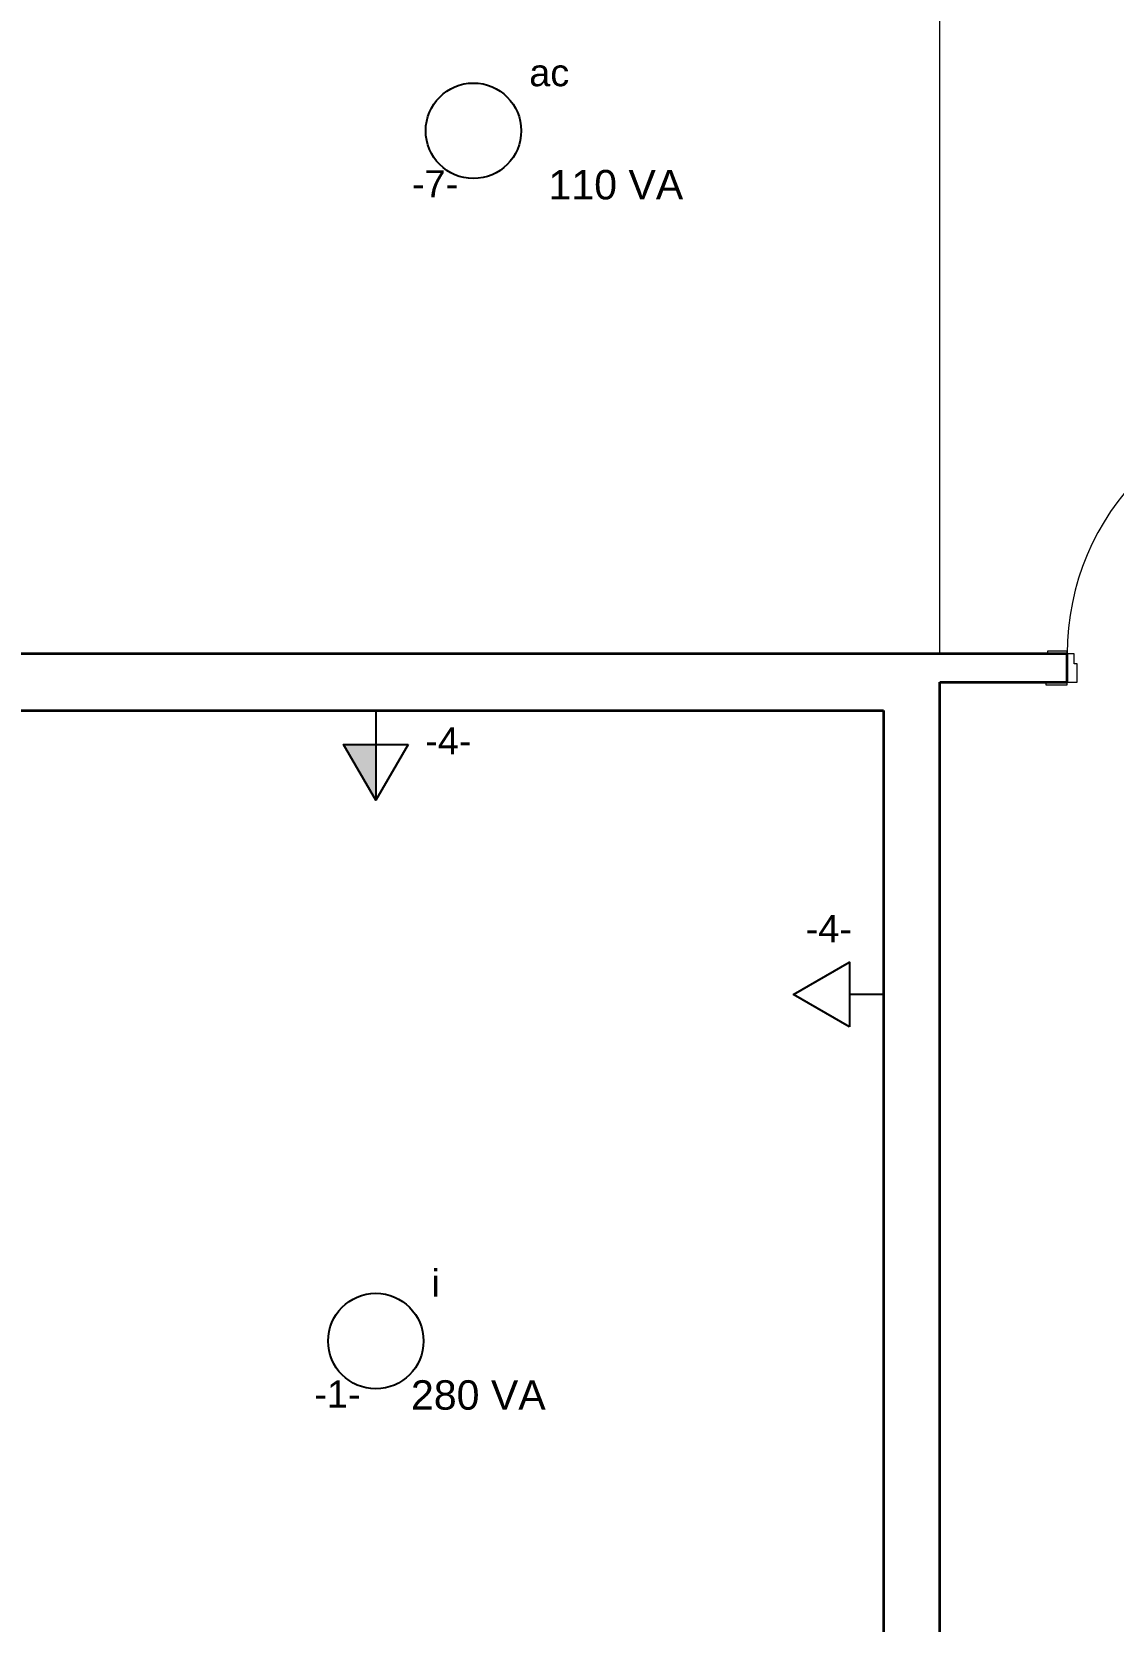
# Model space of a CAD drawing. Header units: metres. Extents: x -182 to 99, y 70 to 113.
# Drawn here: x 70.2 to 74.03, y 90.97 to 96.59 of the extents above; entities that cross this region are included whole.
import ezdxf

# ---------------------------------------------------------------- set-up
doc = ezdxf.new("R2010")
doc.units = ezdxf.units.M
doc.header["$LTSCALE"] = 0.01
for name, color, linetype, lineweight in [('A-DOOR', 1, 'Continuous', 9), ('A-DOOR-FRAM', 1, 'Continuous', 13), ('A-FLOR-PATT', 8, 'Continuous', 13), ('A-WALL', 2, 'Continuous', 9)]:
    doc.layers.add(name, color=color, linetype=linetype, lineweight=lineweight)
doc.layers.add('Elétrica', color=7, linetype='Continuous')
doc.styles.add('Arial', font='arial.ttf', dxfattribs={"height": 0.29506})

# ---------------------------------------------------------------- blocks, each defined once
blk = doc.blocks.new('Puerta de 1 hoja - 90 x 210 cm-173611-Nivel 9')
at = {"layer": 'A-DOOR', "lineweight": 13}
blk.add_line((0.7169, 0.05), (0.7169, 0.95), dxfattribs=at)
blk.add_arc((0.7169, 0.05), 0.9, 90, 180, dxfattribs=at)
at = {"layer": 'A-DOOR-FRAM'}
for p, q in [((-0.1831, 0.06), (-0.2531, 0.06)), ((-0.2531, 0.06), (-0.2531, 0.05)), ((-0.1831, 0.05), (-0.1831, 0.06)), ((0.7869, 0.06), (0.7169, 0.06)), ((0.7169, 0.06), (0.7169, 0.05)), ((0.7869, 0.05), (0.7869, 0.06)), ((-0.1581, 0.05), (-0.1831, 0.05)), ((-0.1581, 0.015), (-0.1581, 0.05)), ((-0.1481, 0.015), (-0.1581, 0.015)), ((-0.1481, -0.05), (-0.1481, 0.015)), ((0.6919, 0.015), (0.6819, 0.015)), ((0.6819, 0.015), (0.6819, -0.05)), ((0.7169, 0.05), (0.6919, 0.05)), ((0.6919, 0.05), (0.6919, 0.015)), ((-0.2581, -0.05), (-0.2581, -0.06)), ((-0.1831, -0.06), (-0.1831, -0.05)), ((-0.1831, -0.05), (-0.1481, -0.05)), ((0.6819, -0.05), (0.7169, -0.05)), ((0.7169, -0.05), (0.7169, -0.06)), ((0.7919, -0.06), (0.7919, -0.05)), ((-0.2581, -0.06), (-0.1831, -0.06)), ((0.7169, -0.06), (0.7919, -0.06))]:
    blk.add_line(p, q, dxfattribs=at)

msp = doc.modelspace()

# ---------------------------------------------------------------- hatches: boundary and pattern name
at = {"layer": 'Elétrica', "ltscale": 0.5, "true_color": 0xffffff}
msp.add_hatch(color=7, dxfattribs=at).paths.add_polyline_path([(71.4218, 93.8751), (71.4218, 94.0728), (71.3076, 94.0728)])

# ---------------------------------------------------------------- linework, layer by layer
at = {"layer": 'A-FLOR-PATT', "lineweight": 9}
msp.add_line((73.4171, 94.3927), (73.4171, 98.0927), dxfattribs=at)
at = {"layer": 'A-WALL', "color": 7, "lineweight": 35}
for p, q in [((73.8671, 94.3927), (70.1171, 94.3927)), ((73.8671, 94.2927), (73.8671, 94.3927)), ((73.4171, 88.787), (73.4171, 94.2927)), ((73.4171, 94.2927), (73.8671, 94.2927)), ((69.6264, 94.1927), (73.2171, 94.1927)), ((73.2171, 94.1927), (73.2171, 88.787))]:
    msp.add_line(p, q, dxfattribs=at)
at = {"layer": 'Elétrica', "color": 7, "ltscale": 0.5, "true_color": 0xffffff}
msp.add_line((73.2171, 93.1884), (73.0973, 93.1884), dxfattribs=at)
msp.add_lwpolyline([(71.4218, 94.1927), (71.4218, 94.0728), (71.4218, 93.8751)], dxfattribs=at)
for points in [[(71.536, 94.0728), (71.4218, 93.8751), (71.3076, 94.0728)], [(73.0973, 93.0742), (72.8995, 93.1884), (73.0973, 93.3026)]]:
    msp.add_lwpolyline(points, close=True, dxfattribs=at)
for centre in [(71.7671, 96.2427), (71.4218, 91.9627)]:
    msp.add_circle(centre, 0.1688, dxfattribs=at)

# ---------------------------------------------------------------- block references
at = {"layer": 'A-DOOR'}
msp.add_blockref('Puerta de 1 hoja - 90 x 210 cm-173611-Nivel 9', (74.0503, 94.3427), dxfattribs=at)

# ---------------------------------------------------------------- texts
at = {"layer": 'Elétrica', "color": 7, "ltscale": 0.5, "true_color": 0xffffff, "style": 'Arial'}
for s, height, p in [('ac', 0.09589, (71.9645, 96.4001)), ('-7-', 0.09589, (71.5495, 96.0073)), ('-4-', 0.09589, (71.5963, 94.0374)), ('-4-', 0.09589, (72.9422, 93.3732)), ('i', 0.0959, (71.6192, 92.1201)), ('-1-', 0.09589, (71.2041, 91.7273))]:
    msp.add_text(s, height=height, dxfattribs=at).set_placement(p)
at = {"layer": 'Elétrica', "color": 7, "ltscale": 0.5, "true_color": 0xffffff, "char_height": 0.104025, "width": 0.595396, "attachment_point": 8, "style": 'Arial'}
for s, insert in [('{\\H0.0275x;\\P\\P}110 VA', (72.2709, 95.9985)), ('{\\H0.0275x;\\P\\P}280 VA', (71.7844, 91.7185))]:
    msp.add_mtext(s, dxfattribs=dict(at, insert=insert))

doc.saveas('drawing.dxf')
